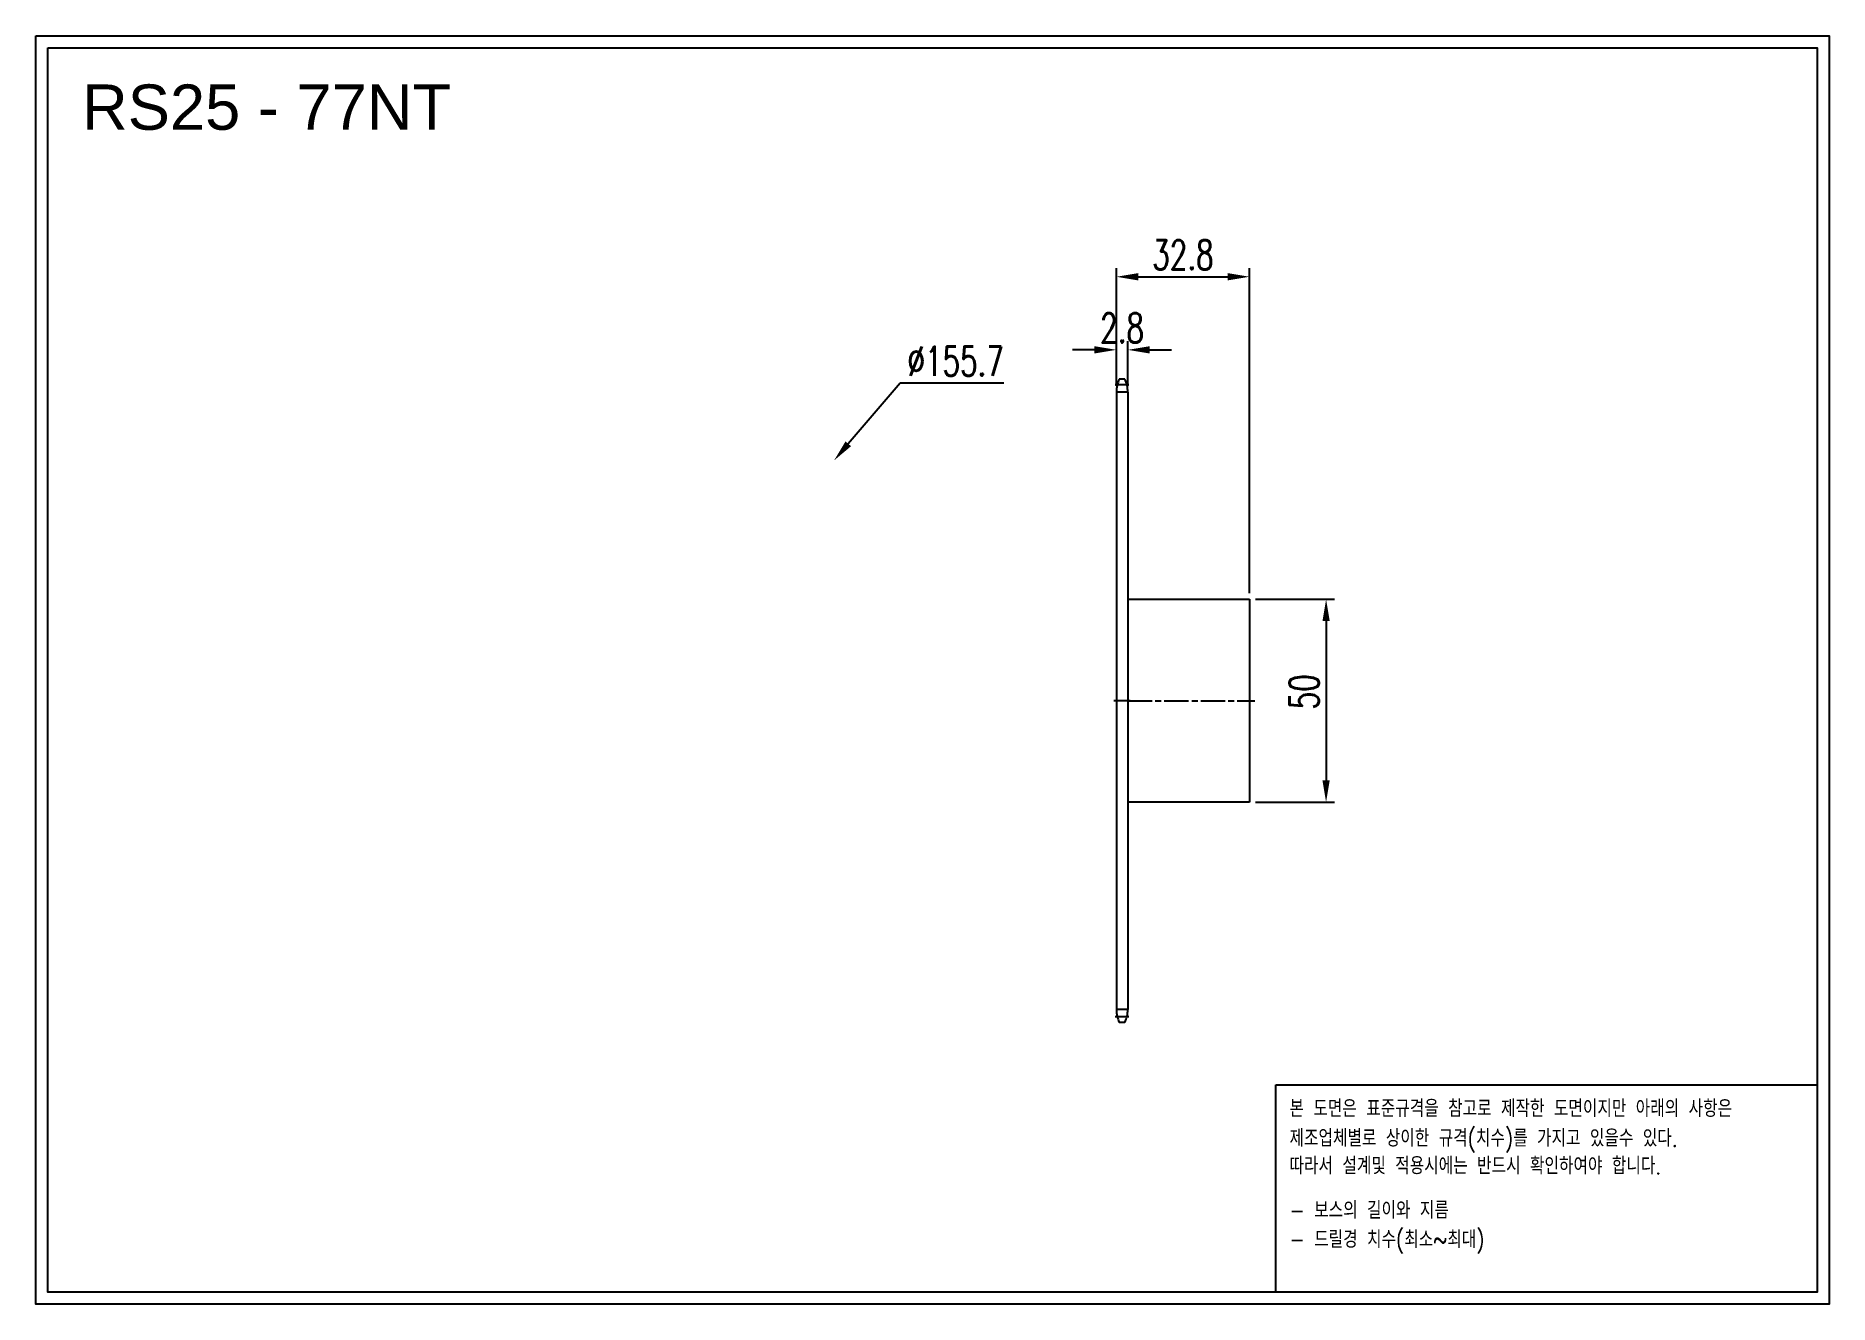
# Model space of a CAD drawing. Header units: millimetres. Extents: x -64197 to -63755, y 2828 to 3140.
import ezdxf

# ---------------------------------------------------------------- set-up
doc = ezdxf.new("R2010")
doc.units = ezdxf.units.MM
for name, pattern in [('AM_ISO02W050', [7.5, 6, -1.5]), ('AM_ISO02W050x2', [3.75, 3, -0.75]), ('AM_ISO08W050', [18, 12, -1.5, 3, -1.5]), ('AM_ISO08W050x2', [9, 6, -0.75, 1.5, -0.75])]:
    doc.linetypes.add(name, pattern=pattern)
for name, color, linetype, lineweight in [('AM_3N', 6, 'AM_ISO02W050', 25), ('AM_7', 4, 'AM_ISO08W050', 25), ('AM_7N', 4, 'AM_ISO08W050', 25)]:
    doc.layers.add(name, color=color, linetype=linetype, lineweight=lineweight)
doc.layers.add('S-DIM', color=7, linetype='Continuous')
doc.styles.add('HAN', font='ROMANS.shx', dxfattribs={"width": 0.7, "bigfont": 'whgtxt.shx'})
doc.styles.add('HSG', font='SIMPLEX.shx', dxfattribs={"width": 0.7, "bigfont": 'HSG.shx'})
doc.styles.get("Standard").update_dxf_attribs({"font": 'arial.ttf'})
doc.dimstyles.new('APP16', dxfattribs={"dimscale": 3, "dimtxt": 2.4, "dimasz": 1.8, "dimexe": 0.7, "dimexo": 0.5, "dimgap": 0.6, "dimtad": 1, "dimtoh": 1, "dimdec": 1, "dimrnd": 0.01, "dimzin": 9, "dimdsep": 46, "dimtxsty": 'HSG', "dimcen": 0, "dimclrd": 1, "dimclre": 1, "dimclrt": 256, "dimazin": 2, "dimtp": 1, "dimtm": 1, "dimtfac": 0.5, "dimtdec": 1, "dimtofl": 0, "dimtmove": 0, "dimatfit": 3, "dimfxl": 0, "dimtvp": 1, "dimtolj": 2, "dimlwd": -1, "dimlwe": -1, "dimarcsym": 0})

# ---------------------------------------------------------------- blocks, each defined once
blk = doc.blocks.new('*D2')
at = {"layer": 'Defpoints', "color": 0, "transparency": 16777216}
for p in [(-63897.72, 3001.73), (-63897.72, 2951.73), (-63878.85, 2951.73)]:
    blk.add_point(p, dxfattribs=at)
at = {"layer": 'S-DIM', "color": 1, "transparency": 16777216}
for p, q in [((-63896.22, 3001.73), (-63876.75, 3001.73)), ((-63878.85, 2996.33), (-63878.85, 2957.13)), ((-63896.22, 2951.73), (-63876.75, 2951.73))]:
    blk.add_line(p, q, dxfattribs=at)
for points in [[(-63879.75, 2996.33), (-63877.95, 2996.33), (-63878.85, 3001.73)], [(-63879.75, 2957.13), (-63877.95, 2957.13), (-63878.85, 2951.73)]]:
    blk.add_solid(points, dxfattribs=at)
at = {"layer": 'S-DIM', "transparency": 16777216, "insert": (-63884.25, 2978.94), "char_height": 7.2, "attachment_point": 5, "rotation": 90, "style": 'HSG'}
blk.add_mtext('\\A2;50', dxfattribs=at)
blk = doc.blocks.new('fuyjgdhj')
for p, q in [((-66198.52, 424.71), (-66168.52, 424.71)), ((-66168.52, 424.71), (-66168.52, 374.71)), ((-66168.52, 374.71), (-66198.52, 374.71))]:
    blk.add_line(p, q)
at = {"layer": 'AM_7N', "linetype": 'AM_ISO08W050x2'}
blk.add_line((-66198.52, 399.71), (-66167.17, 399.71), dxfattribs=at)
blk = doc.blocks.new('*D3')
at = {"layer": 'Defpoints', "color": 0, "transparency": 16777216}
for p in [(-64000.08, 3035.91), (-64101.2, 2917.55)]:
    blk.add_point(p, dxfattribs=at)
at = {"layer": 'S-DIM', "color": 1, "transparency": 16777216}
for p, q in [((-63983.79, 3054.98), (-63996.57, 3040.02)), ((-63958.23, 3054.98), (-63983.79, 3054.98))]:
    blk.add_line(p, q, dxfattribs=at)
blk.add_solid([(-63997.26, 3040.6), (-63995.89, 3039.43), (-64000.08, 3035.91)], dxfattribs=at)
at = {"layer": 'S-DIM', "transparency": 16777216, "insert": (-63970.11, 3060.38), "char_height": 7.2, "attachment_point": 5, "style": 'HSG'}
blk.add_mtext('\\A2;∅155.7', dxfattribs=at)
blk = doc.blocks.new('*D4')
at = {"layer": 'Defpoints', "color": 0, "transparency": 16777216}
for p in [(-63927.72, 3063.16), (-63930.52, 3052.77), (-63927.72, 3052.77)]:
    blk.add_point(p, dxfattribs=at)
at = {"layer": 'S-DIM', "color": 1, "transparency": 16777216}
for p, q in [((-63935.92, 3063.16), (-63941.32, 3063.16)), ((-63930.52, 3054.27), (-63930.52, 3065.26)), ((-63927.72, 3054.27), (-63927.72, 3065.26)), ((-63922.32, 3063.16), (-63916.92, 3063.16))]:
    blk.add_line(p, q, dxfattribs=at)
for points in [[(-63935.92, 3064.06), (-63935.92, 3062.26), (-63930.52, 3063.16)], [(-63922.32, 3064.06), (-63922.32, 3062.26), (-63927.72, 3063.16)]]:
    blk.add_solid(points, dxfattribs=at)
at = {"layer": 'S-DIM', "transparency": 16777216, "insert": (-63929.12, 3068.56), "char_height": 7.2, "attachment_point": 5, "style": 'HSG'}
blk.add_mtext('\\A2;2.8', dxfattribs=at)
blk = doc.blocks.new('*D5')
at = {"layer": 'Defpoints', "color": 0, "transparency": 16777216}
for p in [(-63897.72, 3081.16), (-63930.52, 3052.77), (-63897.72, 3001.73)]:
    blk.add_point(p, dxfattribs=at)
at = {"layer": 'S-DIM', "color": 1, "transparency": 16777216}
for p, q in [((-63930.52, 3054.27), (-63930.52, 3083.26)), ((-63925.12, 3081.16), (-63903.12, 3081.16)), ((-63897.72, 3003.23), (-63897.72, 3083.26))]:
    blk.add_line(p, q, dxfattribs=at)
for points in [[(-63925.12, 3082.06), (-63925.12, 3080.26), (-63930.52, 3081.16)], [(-63903.12, 3082.06), (-63903.12, 3080.26), (-63897.72, 3081.16)]]:
    blk.add_solid(points, dxfattribs=at)
at = {"layer": 'S-DIM', "transparency": 16777216, "insert": (-63914.12, 3086.56), "char_height": 7.2, "attachment_point": 5, "style": 'HSG'}
blk.add_mtext('\\A2;32.8', dxfattribs=at)
blk = doc.blocks.new('notice1')
at = {"color": 4}
blk.add_lwpolyline([(-22142.12, 1735.9), (-22053.8, 1735.9), (-22053.8, 1702.07), (-22142.12, 1702.07)], close=True, dxfattribs=at)
at = {"color": 4, "style": 'HAN', "width": 0.8}
for s, p in [('본 도면은 표준규격을 참고로 제작한 도면이지만 아래의 사항은', (-22139.9, 1730.62)), ('제조업체별로 상이한 규격(치수)를 가지고 있을수 있다.', (-22139.9, 1725.78)), ('따라서 설계및 적용시에는 반드시 확인하여야 합니다.', (-22139.9, 1721.28)), ('- 보스의 길이와 지름', (-22139.9, 1714.03)), ('- 드릴경 치수(최소~최대)', (-22139.9, 1709.27))]:
    blk.add_text(s, height=2.7949, dxfattribs=at).set_placement(p)

msp = doc.modelspace()

# ---------------------------------------------------------------- linework, layer by layer
for p, q in [((-63928.43, 3055.97), (-63929.82, 3055.97)), ((-63930.52, 3052.77), (-63930.52, 2900.69)), ((-63927.72, 3052.77), (-63927.72, 2900.69)), ((-63928.43, 2897.49), (-63929.82, 2897.49))]:
    msp.add_line(p, q)
for points in [[(-64196.73, 3140.5), (-63754.92, 3140.5), (-63754.92, 2828.1), (-64196.73, 2828.1)], [(-64193.76, 3137.52), (-63757.89, 3137.52), (-63757.89, 2831.08), (-64193.76, 2831.08)]]:
    msp.add_lwpolyline(points, close=True)
for centre, start, end in [((-63922.92, 3052.77), 155.0989, 180), ((-63935.32, 3052.77), 0, 24.9011), ((-63922.92, 2900.69), 180, 204.9011), ((-63935.32, 2900.69), 335.0989, 0)]:
    msp.add_arc(centre, 7.6, start, end)
at = {"layer": 'AM_3N', "linetype": 'AM_ISO02W050x2'}
for p, q in [((-63927.72, 3052.77), (-63930.52, 3052.77)), ((-63927.72, 2900.69), (-63930.52, 2900.69))]:
    msp.add_line(p, q, dxfattribs=at)
at = {"layer": 'AM_7', "linetype": 'AM_ISO08W050x2'}
for p, q in [((-63927.45, 3054.57), (-63930.83, 3054.57)), ((-63927.14, 2976.73), (-63931.11, 2976.73)), ((-63927.45, 2898.89), (-63930.83, 2898.89))]:
    msp.add_line(p, q, dxfattribs=at)

# ---------------------------------------------------------------- block references
msp.add_blockref('fuyjgdhj', (2270.8, 2577.02))
at = {"xscale": 1.5095808, "yscale": 1.5095808, "zscale": 1.5095808}
msp.add_blockref('notice1', (-30465.9, 261.67), dxfattribs=at)

# ---------------------------------------------------------------- texts
msp.add_text('RS25 - 77NT', height=11.157).set_placement((-64185.35, 3117.37))

# ---------------------------------------------------------------- dimensions: what is measured, and where the dimension line sits
at = {"layer": 'S-DIM'}
dim = msp.add_linear_dim(base=(-63897.72, 3081.16), p1=(-63930.52, 3052.77), p2=(-63897.72, 3001.73), dimstyle='APP16', dxfattribs=at)
dim.commit()
dim.dimension.update_dxf_attribs({"geometry": '*D5', "text_midpoint": (-63914.12, 3086.56)})
dim = msp.add_linear_dim(base=(-63927.72, 3063.16), p1=(-63930.52, 3052.77), p2=(-63927.72, 3052.77), dimstyle='APP16', dxfattribs=at)
dim.commit()
dim.dimension.update_dxf_attribs({"geometry": '*D4', "text_midpoint": (-63929.12, 3063.16), "dimtype": 128})
dim = msp.add_diameter_dim_2p(p1=(-64101.2, 2917.55), p2=(-64000.08, 3035.91), dimstyle='APP16', dxfattribs=at)
dim.commit()
dim.dimension.update_dxf_attribs({"geometry": '*D3', "text_midpoint": (-63970.11, 3054.98), "dimtype": 131})
dim = msp.add_linear_dim(base=(-63878.85, 2951.73), p1=(-63897.72, 3001.73), p2=(-63897.72, 2951.73), angle=90, dimstyle='APP16', dxfattribs=at)
dim.commit()
dim.dimension.update_dxf_attribs({"geometry": '*D2', "text_midpoint": (-63878.85, 2978.94), "dimtype": 128})

doc.saveas('drawing.dxf')
